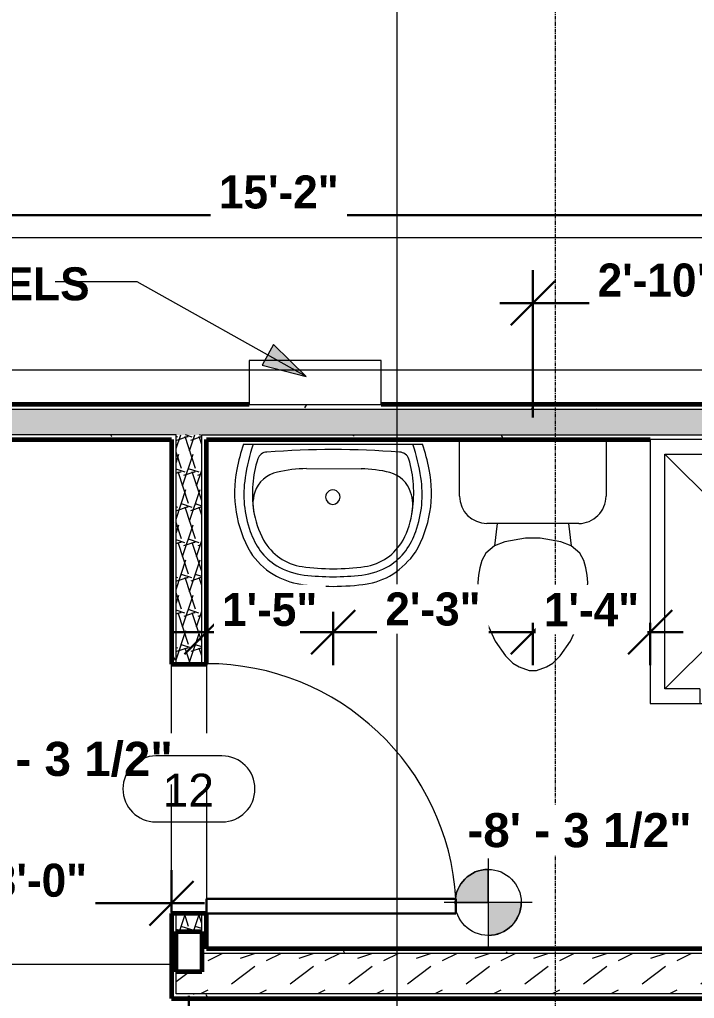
# Model space of a CAD drawing. Header units: inches. Extents: x -3304 to -1671, y 8184 to 9003.
# Drawn here: x -2600.7 to -2508.7, y 8688.2 to 8821.6 of the extents above; entities that cross this region are included whole.
import ezdxf

# ---------------------------------------------------------------- set-up
doc = ezdxf.new("R2010")
doc.units = ezdxf.units.IN
doc.header["$MEASUREMENT"] = 0
doc.linetypes.add('Grid Line 1_2_', pattern=[0.8749999999999999, 0.4999999999999999, -0.125, 0.125, -0.125])
for name, color, linetype, lineweight in [('A-ANNO-DIMS-1', 211, 'Continuous', 30), ('A-DOOR', 31, 'Continuous', 18), ('A-DOOR-2', 31, 'Continuous', 9), ('A-DOOR-3', 31, 'Continuous', 30), ('A-DOOR-IDEN', 31, 'Continuous', 9), ('A-WALL', 113, 'Continuous', 18), ('A-WALL-PATT-1', 111, 'Continuous', 9), ('E-ELEC-EQPM', 71, 'Continuous', 9), ('G-ANNO-DIMS', 111, 'Continuous', 9), ('G-ANNO-SYMB-1', 111, 'Continuous', 9), ('G-ANNO-TEXT', 231, 'Continuous', 9), ('I-WALL', 2, 'Continuous', 18), ('I-WALL-1', 2, 'Continuous', 60), ('P-SANR-FIXT', 6, 'Continuous', 9), ('S-COLS', 52, 'Continuous', 9), ('S-COLS-1', 52, 'Continuous', 60), ('S-FNDN', 32, 'Continuous', 18), ('S-GRID-1', 1, 'Grid Line 1_2_', 9)]:
    doc.layers.add(name, color=color, linetype=linetype, lineweight=lineweight)
doc.styles.add('Arial_2', font='arial.ttf', dxfattribs={"height": 4.5})
doc.styles.add('Arial_B', font='arialbd.ttf', dxfattribs={"height": 4.642857142857141})
doc.styles.add('Century Gothic_B', font='GOTHICB.TTF', dxfattribs={"height": 4.499999999999996})
doc.dimstyles.new('OD__1_16__Tol__', dxfattribs={"dimscale": 12, "dimtxt": 4.698757213728865, "dimasz": 0.5, "dimexe": 0.375, "dimexo": 0.2500000000000001, "dimgap": 0.06250000000000001, "dimtad": 1, "dimdec": 4, "dimrnd": 0.0625, "dimzin": 3, "dimdsep": 46, "dimlunit": 4, "dimtxsty": 'Century Gothic_B', "dimblk1": 'OBLIQUE', "dimblk2": 'OBLIQUE', "dimsah": 1, "dimcen": 0.09, "dimdle": 0.375, "dimazin": 0, "dimtfac": 1, "dimtdec": 4, "dimtix": 1, "dimtmove": 0, "dimatfit": 3, "dimfxl": 1, "dimtvp": 1, "dimtfill": 1, "dimfrac": 2, "dimtolj": 1, "dimtzin": 0, "dimlwd": 30, "dimlwe": 30, "dimarcsym": 2})
doc.dimstyles.new('OD__1_4__Tol__', dxfattribs={"dimscale": 12, "dimtxt": 4.698757213728865, "dimasz": 0.5, "dimexe": 0.375, "dimexo": 0.2500000000000001, "dimgap": 0.06250000000000001, "dimtad": 1, "dimrnd": 0.25, "dimzin": 3, "dimdsep": 46, "dimlunit": 4, "dimtxsty": 'Century Gothic_B', "dimblk1": 'OBLIQUE', "dimblk2": 'OBLIQUE', "dimsah": 1, "dimcen": 0.09, "dimdle": 0.375, "dimazin": 0, "dimtfac": 1, "dimtdec": 4, "dimtix": 1, "dimtmove": 0, "dimatfit": 3, "dimfxl": 1, "dimtvp": 1, "dimtfill": 1, "dimfrac": 2, "dimtolj": 1, "dimtzin": 0, "dimlwd": 30, "dimlwe": 30, "dimarcsym": 2})
doc.dimstyles.new('OD__1__Tol__', dxfattribs={"dimscale": 12, "dimtxt": 4.698757213728865, "dimasz": 0.5, "dimexe": 0.375, "dimexo": 0.2500000000000001, "dimgap": 0.06250000000000001, "dimtad": 1, "dimdec": 0, "dimzin": 3, "dimdsep": 46, "dimlunit": 4, "dimtxsty": 'Century Gothic_B', "dimblk1": 'OBLIQUE', "dimblk2": 'OBLIQUE', "dimsah": 1, "dimcen": 0.09, "dimdle": 0.375, "dimazin": 0, "dimtfac": 1, "dimtdec": 4, "dimtix": 1, "dimtmove": 0, "dimatfit": 3, "dimfxl": 1, "dimtvp": 1, "dimtfill": 1, "dimfrac": 2, "dimtolj": 1, "dimtzin": 0, "dimlwd": 30, "dimlwe": 30, "dimarcsym": 2})
pattern_1 = [(0, (0, 0), (15.36, 3.84), [0.634, -10.886, 0.634, -10.886, -61.44]), (0, (0, 0), (15.36, 3.84), [-23.04, 0.634, -22.406, 0.634, -10.886, -26.88]), (0, (0, 0), (15.36, 3.84), [-57.6, 0.634, -7.046, 0.634, -18.566]), (120, (5.76, 1.92), (-11.00553755053224, 11.38215020212898), [0.6339999999999999, -10.886, 0.6339999999999999, -10.886, -61.43999999999999]), (120, (5.76, 1.92), (-11.00553755053224, 11.38215020212898), [-23.04, 0.6339999999999999, -22.406, 0.6339999999999999, -10.886, -26.88]), (120, (5.76, 1.92), (-11.00553755053224, 11.38215020212898), [-57.59999999999999, 0.6339999999999999, -7.045999999999999, 0.6339999999999999, -18.566]), (240, (7.68, 9.6), (-4.354462449467752, -15.22215020212898), [0.634, -10.886, 0.634, -10.886, -61.44]), (240, (7.68, 9.6), (-4.354462449467752, -15.22215020212898), [-23.04, 0.634, -22.406, 0.634, -10.886, -26.88]), (240, (7.68, 9.6), (-4.354462449467752, -15.22215020212898), [-57.6, 0.634, -7.046, 0.634, -18.566])]
pattern_2 = [(161.57, (0.24, 0.24), (-1.920451243170269, 0.0001503521435954891), [0, -13.661, 1.517, 0]), (18.43, (-0.24, 0.24), (-1.920451243170269, -0.0001503521435952671), [0, -13.661, 1.517, 0]), (108.43, (0.24, 0.24), (0.9599690737280706, -4.800736649461796), [4.552999999999999, -10.625]), (71.57, (-0.24, 0.24), (0.9599690737280713, 4.800736649461796), [4.553, -10.625])]

# ---------------------------------------------------------------- blocks, each defined once
blk = doc.blocks.new('Single-Flush - 2_10x7-1879737-FLOOR PLAN - BASEMENT')
at = {"layer": 'A-DOOR-2'}
blk.add_arc((17.00000000000094, 2.374999999999439), 34.06659275674493, 93.36568699838679, 179.9999999999998, dxfattribs=at)
at = {"layer": 'A-DOOR-3'}
for p, q in [((15, 2.374999999999781), (15, 36.38283353955179)), ((17.00000000000094, 36.38283353955179), (15, 36.38283353955179)), ((17.00000000000094, 2.374999999999781), (17.00000000000094, 36.38283353955179)), ((17.00000000000094, 2.374999999999781), (15, 2.374999999999781))]:
    blk.add_line(p, q, dxfattribs=at)
blk = doc.blocks.new('M_Toilet-Domestic-3D - M_Toilet-Domestic-3D-1093260-FLOOR PLAN - BASEMENT')
at = {"layer": 'P-SANR-FIXT'}
for p, q in [((-9.976221549255797, 11.74999999999998), (-9.976221549255797, 19.47622154925572)), ((9.976221549255834, 19.47622154925572), (9.976221549255834, 11.74999999999989)), ((6.24999999999998, 8.023778450744098), (-6.250000000000018, 8.023778450744098)), ((-4.861662917351556, 8.023778450744098), (-5.209379619536151, 4.999999999999909)), ((4.861662917351547, 8.023778450744098), (5.209379619536154, 4.999999999999937)), ((-3.835640909808904, 5.49999999999989), (-5.209379619536151, 4.99999999999991)), ((-0.9999999999997732, 5.999999999999974), (-3.83564090980889, 5.499999999999894)), ((0.9999999999997735, 5.999999999999974), (-0.9999999999997732, 5.999999999999974)), ((3.835640909808861, 5.499999999999932), (0.9999999999997732, 5.999999999999974)), ((5.209379619536155, 4.999999999999938), (3.835640909808867, 5.499999999999931)), ((-5.209379619536151, 4.999999999999909), (-6.401133212130358, 3.999999999999916)), ((6.40113321213035, 3.999999999999955), (5.209379619536154, 4.999999999999939)), ((-6.967897106716618, 2.999999999999913), (-7.235846299147743, 1.999999999999927)), ((-6.401133212130358, 3.999999999999914), (-6.967897106716618, 2.999999999999909)), ((6.967897106716616, 2.999999999999936), (6.401133212130349, 3.999999999999956)), ((7.235846299147761, 1.999999999999865), (6.967897106716616, 2.999999999999935)), ((-7.235846299147751, 1.999999999999891), (-7.412844257252361, 0.9961946980917235)), ((7.412844257252378, 0.9961946980916735), (7.235846299147765, 1.999999999999844)), ((-7.41284425725236, 0.9961946980917227), (-7.50000000000002, 5.129230373768223e-14)), ((-7.500000000000021, 5.155706017634314e-14), (-7.325688514504697, -1.992389396183547)), ((7.325688514504696, -1.992389396183558), (7.50000000000002, 8.493206138382446e-14)), ((7.50000000000002, 8.393932849915852e-14), (7.412844257252378, 0.9961946980916617)), ((-7.325688514504699, -1.992389396183538), (-6.787750874495902, -4.000000000000107)), ((6.787750874495898, -4.000000000000136), (7.325688514504696, -1.992389396183562)), ((-6.787750874495893, -4.000000000000131), (-6.059810405963454, -6.000000000000224)), ((6.059810405963544, -5.999999999999968), (6.787750874495921, -4.000000000000075)), ((-6.059810405963454, -6.000000000000213), (-5.127195089653515, -8.000000000000082)), ((5.127195089653511, -8.000000000000066), (6.059810405963542, -5.999999999999982)), ((-5.127195089653533, -8.000000000000055), (-3.739764113511726, -10.00000000000008)), ((3.739764113511735, -10.00000000000004), (5.127195089653508, -8.000000000000066)), ((-3.739764113511706, -10.0000000000001), (-2.739764113511765, -11.00000000000004)), ((2.739764113511741, -11.00000000000005), (3.739764113511729, -10.00000000000004)), ((-2.739764113511764, -11.00000000000005), (-1.873738709727317, -11.50000000000006)), ((-1.873738709727314, -11.50000000000006), (-0.5000000000001289, -12.00000000000002)), ((-0.5000000000001283, -12.00000000000002), (0.5000000000001349, -12.00000000000002)), ((0.5000000000001347, -12.00000000000002), (1.873738709727318, -11.50000000000005)), ((1.87373870972731, -11.50000000000006), (2.739764113511741, -11.00000000000005))]:
    blk.add_line(p, q, dxfattribs=at)
for centre, radius, start, end in [((-6.249999999999996, 11.74999999999996), 3.72622154925582, 179.9999999999996, 269.9999999999993), ((6.250000000000004, 11.74999999999991), 3.726221549255813, 269.9999999999992, 359.9999999999993)]:
    blk.add_arc(centre, radius, start, end, dxfattribs=at)
blk = doc.blocks.new('262400 - Switchboards and Panelboards - Electric Panel - Generic - 262400 - Switchboards and Panelboards - Electric Panel - Generic-2283225-FLOOR PLAN - BASEMENT')
at = {"layer": 'E-ELEC-EQPM'}
for p, q in [((18.00000000000009, 6.000000000000192), (7.727152251391088e-14, 6.000000000000192)), ((7.727152251391088e-14, 6.000000000000192), (7.460698725481051e-14, 1.332267629550188e-15)), ((18.00000000000009, 1.332267629550188e-15), (18.00000000000009, 6.000000000000192)), ((7.460698725481051e-14, 1.332267629550188e-15), (18.00000000000009, 1.332267629550188e-15))]:
    blk.add_line(p, q, dxfattribs=at)
blk = doc.blocks.new('Shower Stall - Rectangular - 36_x36_ - Private-2315611-FLOOR PLAN - BASEMENT')
at = {"layer": 'P-SANR-FIXT'}
for p, q in [((2.478017790963349e-13, 35.99999999999969), (2.504663143554353e-13, -3.304023721284465e-13)), ((34.00000000000008, 35.99999999999969), (2.451372438372345e-13, 35.99999999999969)), ((36.00000000000033, 35.99999999999969), (34.00000000000008, 35.99999999999969)), ((36.00000000000033, -3.304023721284465e-13), (36.00000000000033, 35.99999999999969)), ((2.000000000000264, 33.99999999999966), (16.50000000000023, 19.49999999999963)), ((2.000000000000264, 2), (2.000000000000264, 33.99999999999966)), ((2.000000000000264, 33.99999999999966), (34.00000000000011, 33.99999999999972)), ((19.50000000000026, 19.49999999999963), (34.00000000000011, 33.99999999999972)), ((34.00000000000011, 33.99999999999972), (34.00000000000011, 29.24999999999959)), ((34.00000000000011, 29.24999999999959), (36.00000000000027, 29.24999999999959)), ((16.50000000000023, 16.49999999999965), (2.000000000000264, 2)), ((19.50000000000026, 16.49999999999965), (34.00000000000011, 2)), ((34.00000000000011, 6.749999999999589), (34.00000000000011, 2)), ((34.00000000000011, 6.749999999999589), (36.00000000000027, 6.749999999999589)), ((34.00000000000011, 2), (2.000000000000264, 2)), ((2.504663143554353e-13, -3.304023721284465e-13), (34.00000000000008, -3.304023721284465e-13)), ((34.00000000000008, -3.304023721284465e-13), (36.00000000000033, -3.304023721284465e-13))]:
    blk.add_line(p, q, dxfattribs=at)
blk.add_circle((18.00000000000033, 17.99999999999971), 1.250000000000001, dxfattribs=at)
blk = doc.blocks.new('Pedestal Sink-3D - Pedistal Sink-2319626-FLOOR PLAN - BASEMENT')
at = {"layer": 'P-SANR-FIXT'}
for p, q in [((-12.18750000000006, 0.1601682765318966), (12.18749999999994, 0.1601682765318966)), ((-3.637486827266288, -3.173856764200634), (3.816492727887045, -3.215310845833293))]:
    blk.add_line(p, q, dxfattribs=at)
for centre, radius, start, end in [((10.33500542984058, -7.769156522916961), 23.87755101789872, 160.6047561415156, 169.19592666729), ((11.70386098964031, -7.707720972376266), 23.90965865141943, 160.7878196442468, 172.0418764591292), ((-11.70386098964042, -7.707720972376234), 23.90965865141941, 7.958123540872158, 19.21218035575317), ((-10.33500542984069, -7.769156522916993), 23.87755101789872, 10.80407333271707, 19.39524385848444), ((-9.00563341500094, -2.238337675127759), 1.308177543851159, 89.99999999924793, 162.9400581808407), ((0.005726988312110383, -115.4221583462887), 114.8460807846067, 85.47667959525363, 94.5003206570508), ((9.063046193890921, -2.253709885566936), 1.319923177592117, 16.85523093643303, 89.99999999999507), ((4.733938988306396, -6.611449981004212), 15.72684920202849, 162.3940018501957, 188.1262844046028), ((-4.720123467281073, -6.447879998538339), 15.72710205295884, 351.1305215554641, 16.91898044810071), ((2.788560984034672, -6.450511932293368), 16.2181328894677, 168.7743883802719, 209.9397755592568), ((-6.778370821228035, -7.70505721407343), 4.113774802892417, 101.3196298338328, 161.239241967622), ((-3.637452293180034, -19.09222411667638), 15.9183673525132, 90.000124300272, 104.3615115609326), ((3.816458193736068, -19.13367819778257), 15.91836735198673, 75.63848843918399, 89.9998756994933), ((6.777742346912027, -7.567989417365426), 3.979591836829486, 17.33864633598549, 75.63848843918397), ((-2.788560984034758, -6.450511932293378), 16.2181328894677, 330.0602244407422, 11.22561161973979), ((2.938234004588947, -6.716459749633276), 15.0929907550251, 171.1615826542244, 199.400911973428), ((-2.938234004589011, -6.716459749633292), 15.09299075502507, 340.599088026574, 8.838417345777223), ((-5.167957115169231, -8.055263700925789), 5.754277092790554, 163.0949373152893, 197.6051254181846), ((-0.02406283498360306, -7.059665627963391), 0.9890578001090125, 359.9999999999996, 179.9999999999998), ((5.124371299369927, -8.191772697686321), 5.744650984659281, 347.6870768459231, 18.36303531720628), ((-0.02406283498360306, -7.059665627963391), 0.9890578001090125, 179.9999999999998, 359.9999999999992), ((1.27340621296422, -7.036164007408744), 12.24122118020752, 188.4479132730367, 208.7120002761579), ((-1.189356920783641, -7.340374513512406), 12.10565122808917, 332.5891766739393, 352.7277970971078), ((-0.1080532443108152, -7.567619698070215), 11.93877550543663, 200.4043426491002, 214.722039755713), ((0.1080532443107244, -7.567619698070215), 11.93877550543664, 325.2779602442865, 339.5956573509026), ((-3.142905873753687, -9.359226755773268), 7.252386935458193, 209.3771878806876, 261.4352358413935), ((3.22779427741214, -9.335662695479769), 7.270585506571221, 278.5485878124305, 330.5221584502603), ((-3.105021268153654, -9.251339898791482), 9.726792402499647, 212.971066934616, 238.7639831073284), ((-3.691253589023611, -9.745372074612717), 7.75727779983524, 216.5764623024816, 239.0586397072351), ((2.961596397811403, -8.94017678135565), 8.825592223784273, 302.3166476676597, 322.0482503226174), ((1.040193945636726, -7.123018555872398), 12.63468148875603, 304.2386802720124, 324.0262696860576), ((-2.67776583112993, -7.798599880292326), 9.948979590033481, 239.8170656206236, 262.840714291543), ((0.02382474933677325, 14.20615220684141), 31.02888481204521, 262.1334471560166, 277.9372432161363), ((2.677765831129567, -7.798599880292406), 9.948979590033533, 277.1595557645011, 300.1829343793735), ((-2.963546401377021, -9.077340882022717), 9.948979589941661, 238.5869712691391, 261.6393240061426), ((-5.953882135064203e-07, 14.31774288060253), 32.22677103254282, 263.017494237713, 276.9825912343982), ((2.963546401376946, -9.077340882022717), 9.94897958994167, 278.3607150027337, 301.4130287308765), ((-3.232384121450549e-07, 13.98221957185932), 33.1970512953274, 261.9207557851019, 278.0792978802759)]:
    blk.add_arc(centre, radius, start, end, dxfattribs=at)
blk = doc.blocks.new('Timber-Column - BUILT UP 2X COL_-2356274-FLOOR PLAN - BASEMENT')
at = {"layer": 'S-COLS-1'}
for p, q in [((-1.750000000000006, 2.749999999999998), (1.749999999999994, 2.749999999999998)), ((-1.750000000000006, -2.750000000000001), (-1.750000000000006, 2.749999999999998)), ((1.749999999999994, 2.749999999999998), (1.749999999999994, -2.750000000000001)), ((1.749999999999994, -2.750000000000001), (-1.750000000000006, -2.750000000000001))]:
    blk.add_line(p, q, dxfattribs=at)
blk = doc.blocks.new('Spot Elevations - Spot Elevation - Target Filled-1560264-FLOOR PLAN - BASEMENT')
at = {"layer": 'G-ANNO-DIMS'}
h = blk.add_hatch(color=256, dxfattribs=at)
edge = h.paths.add_edge_path(flags=0)
edge.add_line((1.249000902703301e-16, 0), (-0.09374999999999985, 0))
edge.add_arc((5.724587470723462e-16, -3.434752482434078e-16), 0.09375000000000037, 90.00000000000063, 180.0000000000002, ccw=False)
edge.add_line((1.249000902703301e-16, 0.09375000000000007), (1.249000902703301e-16, 0))
h = blk.add_hatch(color=256, dxfattribs=at)
edge = h.paths.add_edge_path(flags=0)
edge.add_line((1.249000902703301e-16, 0), (0.09375000000000029, 0))
edge.add_arc((2.289834988289385e-16, 6.245004513516504e-17), 0.09374999999999996, 269.99999999999955, 359.99999999999966, ccw=False)
edge.add_line((1.249000902703301e-16, -0.09375), (1.249000902703301e-16, 0))
for p, q in [((-2.706168622523819e-16, 0.1243846875261664), (-2.706168622523819e-16, -0.125)), ((1.249000902703301e-16, 0), (1.249000902703301e-16, 0.09375000000000007)), ((0.1250000000000001, 7.067913962433002e-16), (-0.1249999999999998, 7.067913962433002e-16)), ((-0.09374999999999985, 0), (1.249000902703301e-16, 0)), ((1.249000902703301e-16, 0), (1.249000902703301e-16, -0.09375)), ((0.09375000000000029, 0), (1.249000902703301e-16, 0))]:
    blk.add_line(p, q, dxfattribs=at)
blk.add_circle((1.249000902703301e-16, 0), 0.09375000000000007, dxfattribs=at)
for centre, radius, start, end in [((5.724587470723462e-16, -3.434752482434078e-16), 0.09375000000000037, 90.00000000000026, 179.9999999999999), ((2.289834988289385e-16, 6.245004513516504e-17), 0.09374999999999996, 269.9999999999992, 359.9999999999993)]:
    blk.add_arc(centre, radius, start, end, dxfattribs=at)
blk = doc.blocks.new('_Oblique')
at = {"color": 0, "linetype": 'ByBlock', "lineweight": -2}
blk.add_line((-0.5, -0.5), (0.5, 0.5), dxfattribs=at)
blk = doc.blocks.new('DIMBLOCK19-FLOOR PLAN - BASEMENT')
at = {"layer": 'A-ANNO-DIMS-1', "color": 0, "lineweight": 30, "transparency": 16777216}
for p, q in [((-2469.336683847664, 8694.569381505391), (-2469.336683847664, 8675.70357849591)), ((-2577.586683847746, 8688.569381505396), (-2577.586683847746, 8675.70357849591)), ((-2464.836683847664, 8680.20357849591), (-2582.086683847746, 8680.20357849591))]:
    blk.add_line(p, q, dxfattribs=at)
at = {"layer": 'Defpoints', "color": 0, "transparency": 16777216}
for p in [(-2469.336683847664, 8697.569381505391), (-2577.586683847746, 8691.569381505396), (-2577.586683847746, 8680.20357849591)]:
    blk.add_point(p, dxfattribs=at)
at = {"layer": 'A-ANNO-DIMS-1', "color": 0, "lineweight": 30, "transparency": 16777216, "xscale": 5.999999999999999, "yscale": 5.999999999999999, "zscale": 5.999999999999999, "rotation": 180}
blk.add_blockref('_Oblique', (-2577.586683847746, 8680.20357849591), dxfattribs=at)
at = {"layer": 'A-ANNO-DIMS-1', "color": 0, "lineweight": 30, "transparency": 16777216, "xscale": 5.999999999999999, "yscale": 5.999999999999999, "zscale": 5.999999999999999}
blk.add_blockref('_Oblique', (-2469.336683847664, 8680.20357849591), dxfattribs=at)
at = {"layer": 'A-ANNO-DIMS-1', "color": 0, "transparency": 16777216, "insert": (-2523.461683847705, 8683.668568318835), "char_height": 4.499999999999996, "attachment_point": 5, "style": 'Century Gothic_B', "bg_fill": 3, "box_fill_scale": 1.25, "bg_fill_color": 256, "bg_fill_true_color": 13158600, "bg_fill_transparency": 0}
blk.add_mtext('\\A1;9\'-0 1/4"', dxfattribs=at)
blk = doc.blocks.new('DIMBLOCK20-FLOOR PLAN - BASEMENT')
at = {"layer": 'A-ANNO-DIMS-1', "color": 0, "lineweight": 30, "transparency": 16777216}
for p, q in [((-2577.586683847746, 8688.569381505396), (-2577.586683847746, 8675.70357849591)), ((-2625.336683847737, 8522.819381505362), (-2625.336683847737, 8684.70357849591)), ((-2573.086683847746, 8680.20357849591), (-2629.836683847737, 8680.20357849591))]:
    blk.add_line(p, q, dxfattribs=at)
at = {"layer": 'Defpoints', "color": 0, "transparency": 16777216}
for p in [(-2577.586683847746, 8691.569381505396), (-2625.336683847737, 8680.20357849591), (-2625.336683847737, 8519.819381505362)]:
    blk.add_point(p, dxfattribs=at)
at = {"layer": 'A-ANNO-DIMS-1', "color": 0, "lineweight": 30, "transparency": 16777216, "xscale": 5.999999999999999, "yscale": 5.999999999999999, "zscale": 5.999999999999999, "rotation": 180}
blk.add_blockref('_Oblique', (-2625.336683847737, 8680.20357849591), dxfattribs=at)
at = {"layer": 'A-ANNO-DIMS-1', "color": 0, "lineweight": 30, "transparency": 16777216, "xscale": 5.999999999999999, "yscale": 5.999999999999999, "zscale": 5.999999999999999}
blk.add_blockref('_Oblique', (-2577.586683847746, 8680.20357849591), dxfattribs=at)
at = {"layer": 'A-ANNO-DIMS-1', "color": 0, "transparency": 16777216, "insert": (-2601.461683847742, 8683.668568318835), "char_height": 4.499999999999996, "attachment_point": 5, "style": 'Century Gothic_B', "bg_fill": 3, "box_fill_scale": 1.25, "bg_fill_color": 256, "bg_fill_true_color": 13158600, "bg_fill_transparency": 0}
blk.add_mtext('\\A1;3\'-11 3/4"', dxfattribs=at)
blk = doc.blocks.new('DIMBLOCK28-FLOOR PLAN - BASEMENT')
at = {"layer": 'A-ANNO-DIMS-1', "color": 0, "lineweight": 30, "transparency": 16777216}
for p, q in [((-2615.961683847747, 8699.910689468403), (-2615.961683847747, 8705.653330155521)), ((-2579.961683847747, 8699.910689468403), (-2579.961683847747, 8705.653330155521)), ((-2575.461683847747, 8701.153330155521), (-2620.461683847747, 8701.153330155521))]:
    blk.add_line(p, q, dxfattribs=at)
at = {"layer": 'Defpoints', "color": 0, "transparency": 16777216}
for p in [(-2615.961683847747, 8701.153330155521), (-2615.961683847747, 8696.910689468403), (-2579.961683847747, 8696.910689468403)]:
    blk.add_point(p, dxfattribs=at)
at = {"layer": 'A-ANNO-DIMS-1', "color": 0, "lineweight": 30, "transparency": 16777216, "xscale": 5.999999999999999, "yscale": 5.999999999999999, "zscale": 5.999999999999999, "rotation": 180}
blk.add_blockref('_Oblique', (-2615.961683847747, 8701.153330155521), dxfattribs=at)
at = {"layer": 'A-ANNO-DIMS-1', "color": 0, "lineweight": 30, "transparency": 16777216, "xscale": 5.999999999999999, "yscale": 5.999999999999999, "zscale": 5.999999999999999}
blk.add_blockref('_Oblique', (-2579.961683847747, 8701.153330155521), dxfattribs=at)
at = {"layer": 'A-ANNO-DIMS-1', "color": 0, "transparency": 16777216, "insert": (-2597.961683847747, 8704.266518480264), "char_height": 4.499999999999996, "attachment_point": 5, "style": 'Century Gothic_B', "bg_fill": 3, "box_fill_scale": 1.25, "bg_fill_color": 256, "bg_fill_true_color": 13158600, "bg_fill_transparency": 0}
blk.add_mtext('\\A1;3\'-0"', dxfattribs=at)
blk = doc.blocks.new('DIMBLOCK29-FLOOR PLAN - BASEMENT')
at = {"layer": 'A-ANNO-DIMS-1', "color": 0, "lineweight": 30, "transparency": 16777216}
for p, q in [((-2557.949794622341, 8740.898794563796), (-2557.949794622341, 8733.618762603119)), ((-2575.211683847746, 8739.361403290237), (-2575.211683847746, 8733.618762603119)), ((-2579.711683847746, 8738.118762603119), (-2553.449794622341, 8738.118762603119))]:
    blk.add_line(p, q, dxfattribs=at)
at = {"layer": 'Defpoints', "color": 0, "transparency": 16777216}
for p in [(-2557.949794622341, 8743.898794563796), (-2575.211683847746, 8742.361403290237), (-2557.949794622341, 8738.118762603119)]:
    blk.add_point(p, dxfattribs=at)
at = {"layer": 'A-ANNO-DIMS-1', "color": 0, "lineweight": 30, "transparency": 16777216, "xscale": 5.999999999999999, "yscale": 5.999999999999999, "zscale": 5.999999999999999, "rotation": 180}
blk.add_blockref('_Oblique', (-2575.211683847746, 8738.118762603119), dxfattribs=at)
at = {"layer": 'A-ANNO-DIMS-1', "color": 0, "lineweight": 30, "transparency": 16777216, "xscale": 5.999999999999999, "yscale": 5.999999999999999, "zscale": 5.999999999999999}
blk.add_blockref('_Oblique', (-2557.949794622341, 8738.118762603119), dxfattribs=at)
at = {"layer": 'A-ANNO-DIMS-1', "color": 0, "transparency": 16777216, "insert": (-2566.580739235043, 8741.175356773807), "char_height": 4.499999999999996, "attachment_point": 5, "style": 'Century Gothic_B', "bg_fill": 3, "box_fill_scale": 1.25, "bg_fill_color": 256, "bg_fill_true_color": 13158600, "bg_fill_transparency": 0}
blk.add_mtext('\\A1;1\'-5"', dxfattribs=at)
blk = doc.blocks.new('DIMBLOCK30-FLOOR PLAN - BASEMENT')
at = {"layer": 'A-ANNO-DIMS-1', "color": 0, "lineweight": 30, "transparency": 16777216}
for p, q in [((-2557.949794622341, 8740.898794563796), (-2557.949794622341, 8733.618762603119)), ((-2530.711683847679, 8739.361403290237), (-2530.711683847679, 8733.618762603119)), ((-2562.449794622341, 8738.118762603119), (-2526.211683847679, 8738.118762603119))]:
    blk.add_line(p, q, dxfattribs=at)
at = {"layer": 'Defpoints', "color": 0, "transparency": 16777216}
for p in [(-2557.949794622341, 8743.898794563796), (-2530.711683847679, 8742.361403290237), (-2530.711683847679, 8738.118762603119)]:
    blk.add_point(p, dxfattribs=at)
at = {"layer": 'A-ANNO-DIMS-1', "color": 0, "lineweight": 30, "transparency": 16777216, "xscale": 5.999999999999999, "yscale": 5.999999999999999, "zscale": 5.999999999999999, "rotation": 180}
blk.add_blockref('_Oblique', (-2557.949794622341, 8738.118762603119), dxfattribs=at)
at = {"layer": 'A-ANNO-DIMS-1', "color": 0, "lineweight": 30, "transparency": 16777216, "xscale": 5.999999999999999, "yscale": 5.999999999999999, "zscale": 5.999999999999999}
blk.add_blockref('_Oblique', (-2530.711683847679, 8738.118762603119), dxfattribs=at)
at = {"layer": 'A-ANNO-DIMS-1', "color": 0, "transparency": 16777216, "insert": (-2544.33073923501, 8741.231950927862), "char_height": 4.499999999999996, "attachment_point": 5, "style": 'Century Gothic_B', "bg_fill": 3, "box_fill_scale": 1.25, "bg_fill_color": 256, "bg_fill_true_color": 13158600, "bg_fill_transparency": 0}
blk.add_mtext('\\A1;2\'-3"', dxfattribs=at)
blk = doc.blocks.new('DIMBLOCK31-FLOOR PLAN - BASEMENT')
at = {"layer": 'A-ANNO-DIMS-1', "color": 0, "lineweight": 30, "transparency": 16777216}
for p, q in [((-2530.711683847679, 8739.361403290237), (-2530.711683847679, 8733.618762603119)), ((-2514.711683847679, 8739.361403290237), (-2514.711683847679, 8733.618762603119)), ((-2535.211683847679, 8738.118762603119), (-2510.211683847679, 8738.118762603119))]:
    blk.add_line(p, q, dxfattribs=at)
at = {"layer": 'A-ANNO-DIMS-1', "color": 0, "lineweight": 30, "transparency": 16777216, "xscale": 5.999999999999999, "yscale": 5.999999999999999, "zscale": 5.999999999999999, "rotation": 180}
blk.add_blockref('_Oblique', (-2530.711683847679, 8738.118762603119), dxfattribs=at)
at = {"layer": 'A-ANNO-DIMS-1', "color": 0, "lineweight": 30, "transparency": 16777216, "xscale": 5.999999999999999, "yscale": 5.999999999999999, "zscale": 5.999999999999999}
blk.add_blockref('_Oblique', (-2514.711683847679, 8738.118762603119), dxfattribs=at)
at = {"layer": 'A-ANNO-DIMS-1', "color": 0, "transparency": 16777216, "insert": (-2522.711683847679, 8741.175356773807), "char_height": 4.499999999999996, "attachment_point": 5, "style": 'Century Gothic_B', "bg_fill": 3, "box_fill_scale": 1.25, "bg_fill_color": 256, "bg_fill_true_color": 13158600, "bg_fill_transparency": 0}
blk.add_mtext('\\A1;1\'-4"', dxfattribs=at)
at = {"layer": 'Defpoints', "color": 0, "transparency": 16777216}
for p in [(-2530.711683847679, 8742.361403290237), (-2514.711683847679, 8742.361403290237), (-2514.711683847679, 8738.118762603119)]:
    blk.add_point(p, dxfattribs=at)
blk = doc.blocks.new('DIMBLOCK32-FLOOR PLAN - BASEMENT')
at = {"layer": 'A-ANNO-DIMS-1', "color": 0, "lineweight": 30, "transparency": 16777216}
for p, q in [((-2530.711683847679, 8767.37199396346), (-2530.711683847679, 8787.45236806657)), ((-2496.711683847679, 8767.371993963414), (-2496.711683847679, 8787.45236806657)), ((-2535.211683847679, 8782.95236806657), (-2492.211683847679, 8782.95236806657))]:
    blk.add_line(p, q, dxfattribs=at)
at = {"layer": 'Defpoints', "color": 0, "transparency": 16777216}
for p in [(-2496.711683847679, 8782.95236806657), (-2530.711683847679, 8764.37199396346), (-2496.711683847679, 8764.371993963414)]:
    blk.add_point(p, dxfattribs=at)
at = {"layer": 'A-ANNO-DIMS-1', "color": 0, "lineweight": 30, "transparency": 16777216, "xscale": 5.999999999999999, "yscale": 5.999999999999999, "zscale": 5.999999999999999, "rotation": 180}
blk.add_blockref('_Oblique', (-2530.711683847679, 8782.95236806657), dxfattribs=at)
at = {"layer": 'A-ANNO-DIMS-1', "color": 0, "lineweight": 30, "transparency": 16777216, "xscale": 5.999999999999999, "yscale": 5.999999999999999, "zscale": 5.999999999999999}
blk.add_blockref('_Oblique', (-2496.711683847679, 8782.95236806657), dxfattribs=at)
at = {"layer": 'A-ANNO-DIMS-1', "color": 0, "transparency": 16777216, "insert": (-2513.711683847679, 8786.065556391313), "char_height": 4.499999999999996, "attachment_point": 5, "style": 'Century Gothic_B', "bg_fill": 3, "box_fill_scale": 1.25, "bg_fill_color": 256, "bg_fill_true_color": 13158600, "bg_fill_transparency": 0}
blk.add_mtext('\\A1;2\'-10"', dxfattribs=at)
blk = doc.blocks.new('Door Tag - Type Mark-1713542-FLOOR PLAN - BASEMENT')
at = {"layer": 'A-DOOR-IDEN'}
for p, q in [((0.09375000000000057, 0.09374999999999999), (-0.09375000000000706, 0.09374999999999999)), ((-0.09375000000000648, -0.09375000000000057), (0.0937499999999994, -0.09375000000000057))]:
    blk.add_line(p, q, dxfattribs=at)
for centre, radius, start, end in [((-0.09375000000000648, -1.228184220991579e-15), 0.09374999999999929, 89.99999999999994, 269.9999999999992), ((0.09375, 0), 0.09375000000000015, 269.9999999999992, 89.9999999999992)]:
    blk.add_arc(centre, radius, start, end, dxfattribs=at)
blk = doc.blocks.new('DIMBLOCK50-FLOOR PLAN - BASEMENT')
at = {"layer": 'A-ANNO-DIMS-1', "color": 0, "lineweight": 30, "transparency": 16777216}
for p, q in [((-2656.336683847664, 8772.121993963454), (-2656.336683847664, 8799.452368066557)), ((-2474.336683847673, 8793.709727379462), (-2474.336683847673, 8799.452368066557)), ((-2469.836683847673, 8794.952368066557), (-2660.836683847664, 8794.952368066557))]:
    blk.add_line(p, q, dxfattribs=at)
at = {"layer": 'Defpoints', "color": 0, "transparency": 16777216}
for p in [(-2656.336683847664, 8794.952368066557), (-2474.336683847673, 8790.709727379462), (-2656.336683847664, 8769.121993963454)]:
    blk.add_point(p, dxfattribs=at)
at = {"layer": 'A-ANNO-DIMS-1', "color": 0, "lineweight": 30, "transparency": 16777216, "xscale": 5.999999999999999, "yscale": 5.999999999999999, "zscale": 5.999999999999999, "rotation": 180}
blk.add_blockref('_Oblique', (-2656.336683847664, 8794.952368066557), dxfattribs=at)
at = {"layer": 'A-ANNO-DIMS-1', "color": 0, "lineweight": 30, "transparency": 16777216, "xscale": 5.999999999999999, "yscale": 5.999999999999999, "zscale": 5.999999999999999}
blk.add_blockref('_Oblique', (-2474.336683847673, 8794.952368066557), dxfattribs=at)
at = {"layer": 'A-ANNO-DIMS-1', "color": 0, "transparency": 16777216, "insert": (-2565.336683847669, 8798.0655563913), "char_height": 4.499999999999996, "attachment_point": 5, "style": 'Century Gothic_B', "bg_fill": 3, "box_fill_scale": 1.25, "bg_fill_color": 256, "bg_fill_true_color": 13158600, "bg_fill_transparency": 0}
blk.add_mtext('\\A1;15\'-2"', dxfattribs=at)

msp = doc.modelspace()

# ---------------------------------------------------------------- hatches: boundary and pattern name
at = {"layer": 'A-WALL-PATT-1'}
h = msp.add_hatch(dxfattribs=at)
h.set_pattern_fill('FP_2', color=256, style=0, pattern_type=2)
h.set_pattern_definition(pattern_1)
h.paths.add_polyline_path([(-2656.336683847667, 8768.496993963463), (-2478.086683847673, 8768.49699396347), (-2478.086683847673, 8769.12199396347), (-2656.336683847667, 8769.121993963465)], flags=0)
h = msp.add_hatch(dxfattribs=at)
h.set_pattern_fill('FP_3', color=256, style=0, pattern_type=2)
h.set_pattern_definition(pattern_2)
h.paths.add_polyline_path([(-2656.336683847666, 8764.996993963465), (-2474.336683847666, 8764.99699396347), (-2474.336683847666, 8768.49699396347), (-2656.336683847667, 8768.496993963463)], flags=0)
h = msp.add_hatch(dxfattribs=at)
h.set_pattern_fill('FP_2', color=256, style=0, pattern_type=2)
h.set_pattern_definition(pattern_1)
h.paths.add_polyline_path([(-2656.336683847666, 8764.371993963463), (-2579.336683847749, 8764.371993963468), (-2579.336683847749, 8764.996993963468), (-2656.336683847666, 8764.996993963465)], flags=0)
h.paths.add_polyline_path([(-2575.211683847749, 8764.371993963467), (-2478.086683847673, 8764.371993963468), (-2478.086683847673, 8764.99699396347), (-2575.836683847749, 8764.996993963468), (-2575.836683847748, 8764.371993963467)], flags=0)
h = msp.add_hatch(dxfattribs=at)
h.set_pattern_fill('FP_2', color=256, style=0, pattern_type=2)
h.set_pattern_definition(pattern_1)
h.paths.add_polyline_path([(-2579.96168384775, 8688.819381505407), (-2579.336683847749, 8688.819381505407), (-2579.336683847749, 8699.74699396347), (-2579.96168384775, 8699.74699396347), (-2579.96168384775, 8691.819381505371)], flags=0)
h.paths.add_polyline_path([(-2579.96168384775, 8733.746993963468), (-2579.336683847749, 8733.746993963468), (-2579.336683847749, 8764.371993963467), (-2579.961683847749, 8764.371993963467)], flags=0)
h = msp.add_hatch(dxfattribs=at)
h.set_pattern_fill('FP_3', color=256, style=0, pattern_type=2)
h.set_pattern_definition(pattern_2)
h.paths.add_polyline_path([(-2575.836683847749, 8697.319381505371), (-2575.836683847749, 8699.74699396347), (-2579.336683847749, 8699.74699396347), (-2579.336683847749, 8697.319381505371), (-2577.567512656541, 8697.319381505371)], flags=0)
h.paths.add_polyline_path([(-2579.336683847749, 8733.746993963468), (-2575.83668384775, 8733.746993963468), (-2575.836683847749, 8764.996993963468), (-2579.336683847749, 8764.996993963467), (-2579.336683847749, 8764.371993963467)], flags=0)
h = msp.add_hatch(dxfattribs=at)
h.set_pattern_fill('FP_2', color=256, style=0, pattern_type=2)
h.set_pattern_definition(pattern_1)
h.paths.add_polyline_path([(-2478.711683847665, 8694.319381505404), (-2478.711683847665, 8694.944381505404), (-2575.836683847749, 8694.944381505407), (-2575.83668384775, 8694.319381505407), (-2492.372235763058, 8694.319381505404)], flags=0)
h = msp.add_hatch(dxfattribs=at)
h.set_pattern_fill('FP_6', color=256, style=0, pattern_type=2)
h.set_pattern_definition([(216.87, (3.199, 7.997000000000001), (23.98977142872239, 15.99364285576162), [3.998, -35.986]), (206.565, (7.997000000000001, 5.598), (-7.997080657381741, -7.996619158077422), [8.941, -8.941]), (198.435, (7.997000000000001, 1.599), (-15.99384457876375, -7.997098260641131), [5.057999999999999, -20.23])])
h.paths.add_polyline_path([(-2478.711683847664, 8688.819381505402), (-2478.086683847663, 8688.819381505404), (-2478.086683847665, 8694.319381505404), (-2575.83668384775, 8694.319381505407), (-2575.836683847749, 8691.819381505371), (-2579.336683847749, 8691.819381505371), (-2579.336683847749, 8688.819381505407), (-2492.372235763058, 8688.819381505402)], flags=0)
h = msp.add_hatch(dxfattribs=at)
h.set_pattern_fill('FP_2', color=256, style=0, pattern_type=2)
h.set_pattern_definition(pattern_1)
h.paths.add_polyline_path([(-2478.711683847664, 8688.194381505404), (-2478.711683847664, 8688.819381505402), (-2579.96168384775, 8688.819381505407), (-2579.96168384775, 8688.194381505407), (-2492.372235763058, 8688.194381505406)], flags=0)
at = {"layer": 'G-ANNO-TEXT'}
msp.add_hatch(color=256, dxfattribs=at).paths.add_polyline_path([(-2561.602906640158, 8772.966147455181), (-2566.058044439876, 8777.294707365314), (-2567.62544910714, 8774.4872213993)], flags=0)

# ---------------------------------------------------------------- linework, layer by layer
at = {"layer": 'A-WALL'}
for p, q in [((-2656.336683847664, 8768.496993963452), (-2474.336683847664, 8768.496993963461)), ((-2579.336683847746, 8764.996993963457), (-2656.336683847664, 8764.996993963454)), ((-2579.336683847746, 8733.746993963457), (-2579.336683847746, 8764.996993963456)), ((-2575.836683847747, 8733.746993963457), (-2575.836683847746, 8764.996993963456)), ((-2575.836683847746, 8764.996993963457), (-2474.336683847664, 8764.996993963461)), ((-2579.336683847746, 8697.31938150536), (-2579.336683847746, 8699.74699396346)), ((-2575.836683847747, 8697.31938150536), (-2575.836683847746, 8699.74699396346)), ((-2478.086683847662, 8694.319381505393), (-2575.836683847747, 8694.319381505396)), ((-2579.336683847746, 8688.819381505396), (-2579.336683847746, 8691.81938150536)), ((-2474.336683847661, 8688.819381505393), (-2579.336683847746, 8688.819381505396))]:
    msp.add_line(p, q, dxfattribs=at)
at = {"layer": 'G-ANNO-SYMB-1'}
for p, q in [((-2549.242933847766, 8934.462091959176), (-2549.242933847767, 8212.513981307668)), ((-1935.854173867047, 8791.845860559646), (-3146.195245953717, 8791.845860559648)), ((-3275.150781780952, 8773.845860559639), (-1699.953067094918, 8773.845860559637))]:
    msp.add_line(p, q, dxfattribs=at)
at = {"layer": 'G-ANNO-TEXT'}
for p, q in [((-2584.644200502909, 8785.829980784174), (-2595.815736921213, 8785.829980784174)), ((-2561.602906640158, 8772.966147455181), (-2584.644200502909, 8785.829980784174)), ((-2566.058044439876, 8777.294707365314), (-2567.62544910714, 8774.4872213993)), ((-2561.602906640158, 8772.966147455181), (-2566.058044439876, 8777.294707365314)), ((-2567.62544910714, 8774.4872213993), (-2561.602906640158, 8772.966147455181))]:
    msp.add_line(p, q, dxfattribs=at)
at = {"layer": 'I-WALL'}
for p, q in [((-2579.961683847747, 8699.74699396346), (-2579.961683847747, 8733.746993963457)), ((-2575.211683847746, 8733.746993963457), (-2575.211683847746, 8699.74699396346))]:
    msp.add_line(p, q, dxfattribs=at)
at = {"layer": 'I-WALL-1'}
for p, q in [((-2569.385777374951, 8769.121993963457), (-2656.336683847664, 8769.121993963454)), ((-2478.711683847671, 8769.121993963461), (-2551.385777374951, 8769.12199396346)), ((-2656.336683847664, 8764.371993963452), (-2579.961683847747, 8764.371993963457)), ((-2579.961683847746, 8764.371993963456), (-2579.961683847747, 8733.746993963457)), ((-2575.211683847746, 8733.746993963457), (-2575.211683847746, 8764.371993963456)), ((-2575.211683847746, 8764.371993963456), (-2514.711683847679, 8764.371993963457)), ((-2579.961683847747, 8733.746993963457), (-2575.211683847746, 8733.746993963457)), ((-2579.961683847747, 8699.74699396346), (-2579.961683847747, 8688.194381505396)), ((-2575.211683847746, 8699.74699396346), (-2579.961683847747, 8699.74699396346)), ((-2575.211683847746, 8694.944381505396), (-2575.211683847746, 8699.74699396346)), ((-2478.711683847662, 8694.944381505395), (-2575.211683847746, 8694.944381505396)), ((-2579.961683847747, 8688.194381505396), (-2339.96168384773, 8688.194381505386))]:
    msp.add_line(p, q, dxfattribs=at)
at = {"layer": 'S-FNDN'}
msp.add_line((-2579.961683847747, 8692.819381505362), (-2615.961683847747, 8692.819381505362), dxfattribs=at)
at = {"layer": 'S-GRID-1'}
msp.add_line((-2527.617933847768, 8289.597217687256), (-2527.617933847769, 8978.717970084559), dxfattribs=at)

# ---------------------------------------------------------------- block references
at = {"layer": 'A-DOOR', "rotation": 269.9999999999999}
msp.add_blockref('Single-Flush - 2_10x7-1879737-FLOOR PLAN - BASEMENT', (-2577.586683847746, 8716.746993963457), dxfattribs=at)
at = {"layer": 'E-ELEC-EQPM'}
msp.add_blockref('262400 - Switchboards and Panelboards - Electric Panel - Generic - 262400 - Switchboards and Panelboards - Electric Panel - Generic-2283225-FLOOR PLAN - BASEMENT', (-2569.385777374951, 8769.121993963457), dxfattribs=at)
at = {"layer": 'G-ANNO-DIMS', "xscale": 47.99999999999997, "yscale": 47.99999999999997, "zscale": 47.99999999999997}
msp.add_blockref('Spot Elevations - Spot Elevation - Target Filled-1560264-FLOOR PLAN - BASEMENT', (-2536.798056830329, 8701.27793805543), dxfattribs=at)
at = {"layer": 'P-SANR-FIXT'}
for name, p in [('M_Toilet-Domestic-3D - M_Toilet-Domestic-3D-1093260-FLOOR PLAN - BASEMENT', (-2530.711683847679, 8744.895772414204)), ('Pedestal Sink-3D - Pedistal Sink-2319626-FLOOR PLAN - BASEMENT', (-2557.949794622341, 8763.567778261782))]:
    msp.add_blockref(name, p, dxfattribs=at)
at = {"layer": 'P-SANR-FIXT', "rotation": 269.9999999999998}
msp.add_blockref('Shower Stall - Rectangular - 36_x36_ - Private-2315611-FLOOR PLAN - BASEMENT', (-2514.711683847679, 8764.371993963414), dxfattribs=at)
at = {"layer": 'S-COLS'}
msp.add_blockref('Timber-Column - BUILT UP 2X COL_-2356274-FLOOR PLAN - BASEMENT', (-2577.586683847746, 8694.569381505362), dxfattribs=at)

# ---------------------------------------------------------------- texts
at = {"layer": 'G-ANNO-TEXT', "insert": (-2655.324398338536, 8787.831161886535), "char_height": 4.499999999999996, "width": 72.11399999999993, "attachment_point": 1, "style": 'Century Gothic_B'}
msp.add_mtext('ELECTRICAL PANELS', dxfattribs=at)

# ---------------------------------------------------------------- next in the draw order: texts
at = {"layer": 'G-ANNO-DIMS', "char_height": 4.642857142857141, "width": 35.59024390243902, "attachment_point": 1, "line_spacing_factor": 0.9417779076525878, "style": 'Arial_B', "bg_fill": 3, "box_fill_scale": 1.25, "bg_fill_color": 256, "bg_fill_true_color": 13158600, "bg_fill_transparency": 0}
for insert in [(-2610.352002176935, 8723.163160230335), (-2539.627325123014, 8713.451184298227)]:
    msp.add_mtext('-8\' - 3 1/2"', dxfattribs=dict(at, insert=insert))

# ---------------------------------------------------------------- next in the draw order: dimensions: what is measured, and where the dimension line sits
at = {"layer": 'A-ANNO-DIMS-1'}
for base, p1, p2, dimstyle, override, picture, middle in [((-2496.711683847679, 8782.95236806657), (-2530.711683847679, 8764.37199396346), (-2496.711683847679, 8764.371993963414), 'OD__1__Tol__', {"dimpost": '<>', "dimfxl": 34.00000000000045}, 'DIMBLOCK32-FLOOR PLAN - BASEMENT', (-2513.711683847679, 8786.065556391313)), ((-2557.949794622341, 8738.118762603119), (-2575.211683847746, 8742.361403290237), (-2557.949794622341, 8743.898794563796), 'OD__1__Tol__', {"dimpost": '<>', "dimfxl": 17.33021614285869}, 'DIMBLOCK29-FLOOR PLAN - BASEMENT', (-2566.580739235043, 8741.175356773807)), ((-2577.586683847746, 8680.20357849591), (-2469.336683847664, 8697.569381505391), (-2577.586683847746, 8691.569381505396), 'OD__1_16__Tol__', {"dimpost": '<>', "dimfxl": 108.4161542391988}, 'DIMBLOCK19-FLOOR PLAN - BASEMENT', (-2523.461683847705, 8683.668568318835))]:
    dim = msp.add_linear_dim(base=base, p1=p1, p2=p2, dimstyle=dimstyle, override=override, dxfattribs=at)
    dim.commit()
    dim.dimension.update_dxf_attribs({"geometry": picture, "text_midpoint": middle})

# ---------------------------------------------------------------- next in the draw order: block references
at = {"layer": 'A-DOOR-IDEN', "xscale": 47.99999999999997, "yscale": 47.99999999999997, "zscale": 47.99999999999997}
msp.add_blockref('Door Tag - Type Mark-1713542-FLOOR PLAN - BASEMENT', (-2577.586683847745, 8716.746993963452), dxfattribs=at)

# ---------------------------------------------------------------- next in the draw order: texts
at = {"layer": 'A-DOOR-IDEN', "insert": (-2581.169549410276, 8718.818944325396), "char_height": 4.499999999999996, "width": 8.483999999999993, "attachment_point": 1, "style": 'Arial_2'}
msp.add_mtext('12', dxfattribs=at)

# ---------------------------------------------------------------- next in the draw order: dimensions: what is measured, and where the dimension line sits
at = {"layer": 'A-ANNO-DIMS-1'}
dim = msp.add_linear_dim(base=(-2656.336683847664, 8794.952368066557), p1=(-2474.336683847673, 8790.709727379462), p2=(-2656.336683847664, 8769.121993963454), angle=7.444315414442887e-12, dimstyle='OD__1_4__Tol__', override={"dimpost": '<>', "dimfxl": 183.2758310144503}, dxfattribs=at)
dim.commit()
dim.dimension.update_dxf_attribs({"geometry": 'DIMBLOCK50-FLOOR PLAN - BASEMENT', "text_midpoint": (-2565.336683847669, 8798.0655563913)})
for base, p1, p2, dimstyle, override, picture, middle in [((-2530.711683847679, 8738.118762603119), (-2557.949794622341, 8743.898794563796), (-2530.711683847679, 8742.361403290237), 'OD__1__Tol__', {"dimpost": '<>', "dimfxl": 27.28146349631457}, 'DIMBLOCK30-FLOOR PLAN - BASEMENT', (-2544.33073923501, 8741.231950927862)), ((-2615.961683847747, 8701.153330155521), (-2579.961683847747, 8696.910689468403), (-2615.961683847747, 8696.910689468403), 'OD__1_16__Tol__', {"dimpost": '<>', "dimfxl": 36}, 'DIMBLOCK28-FLOOR PLAN - BASEMENT', (-2597.961683847747, 8704.266518480264)), ((-2625.336683847737, 8680.20357849591), (-2577.586683847746, 8691.569381505396), (-2625.336683847737, 8519.819381505362), 'OD__1_16__Tol__', {"dimpost": '<>', "dimfxl": 178.2641999954309}, 'DIMBLOCK20-FLOOR PLAN - BASEMENT', (-2601.461683847742, 8683.668568318835))]:
    dim = msp.add_linear_dim(base=base, p1=p1, p2=p2, dimstyle=dimstyle, override=override, dxfattribs=at)
    dim.commit()
    dim.dimension.update_dxf_attribs({"geometry": picture, "text_midpoint": middle})

# ---------------------------------------------------------------- next in the draw order: dimensions: what is measured, and where the dimension line sits
dim = msp.add_linear_dim(base=(-2514.711683847679, 8738.118762603119), p1=(-2530.711683847679, 8742.361403290237), p2=(-2514.711683847679, 8742.361403290237), dimstyle='OD__1__Tol__', override={"dimpost": '<>', "dimfxl": 16}, dxfattribs=at)
dim.commit()
dim.dimension.update_dxf_attribs({"geometry": 'DIMBLOCK31-FLOOR PLAN - BASEMENT', "text_midpoint": (-2522.711683847679, 8741.175356773807)})

doc.saveas('drawing.dxf')
